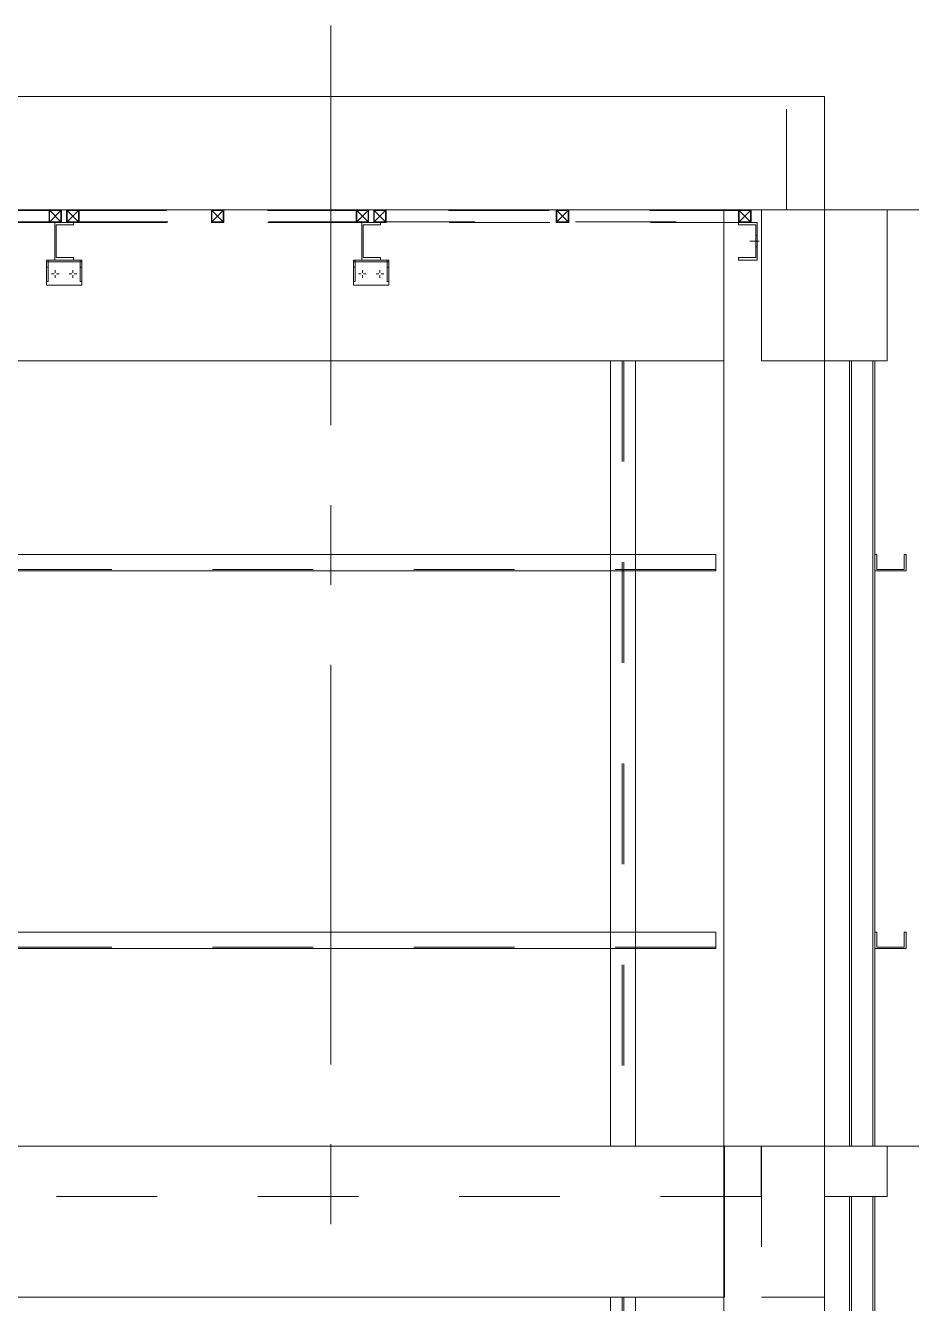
# Model space of a CAD drawing. Header units: millimetres. Extents: x 652937 to 1670132, y 1473552 to 2851037.
# Drawn here: x 663603.87 to 663607.39, y 1524464.42 to 1524469.5 of the extents above; entities that cross this region are included whole.
import ezdxf

# ---------------------------------------------------------------- set-up
doc = ezdxf.new("R2010")
doc.units = ezdxf.units.MM
doc.linetypes.add('XKITLINE00', pattern=[0])
doc.linetypes.add('XKITLINE02', pattern=[4, 2, -2])
for name, color, linetype, lineweight in [('Bolt', 7, 'Continuous', 0), ('Part', 7, 'Continuous', 0), ('S-GRID', 7, 'Continuous', 9)]:
    doc.layers.add(name, color=color, linetype=linetype, lineweight=lineweight)

# ---------------------------------------------------------------- blocks, each defined once
blk = doc.blocks.new('*A20101502')
at = {"layer": 'S-GRID', "color": 7, "linetype": 'XKITLINE00', "lineweight": 0}
for p, q in [((767.580443, 66.568115), (775.517943, 66.568115)), ((777.105443, 66.568115), (778.692943, 66.568115)), ((780.280443, 66.568115), (788.217943, 66.568115))]:
    blk.add_line(p, q, dxfattribs=at)
blk = doc.blocks.new('*A20111503')
at = {"layer": 'Part', "color": 7, "linetype": 'XKITLINE00', "lineweight": 0}
for p, q in [((781.139193, 66.568115), (753.552682, 66.568115)), ((781.139204, 66.568115), (781.139193, 66.568115)), ((781.139193, 63.568115), (781.139193, 66.568115)), ((781.139204, 63.568115), (753.552682, 63.568115))]:
    blk.add_line(p, q, dxfattribs=at)
at = {"layer": 'Part', "color": 7, "linetype": 'XKITLINE02', "lineweight": 0}
blk.add_line((781.139204, 63.568115), (781.139204, 66.568115), dxfattribs=at)
blk = doc.blocks.new('*A20131505')
at = {"layer": 'S-GRID', "color": 7, "linetype": 'XKITLINE00', "lineweight": 0}
for p, q in [((767.580443, 47.968115), (775.517943, 47.968115)), ((777.105443, 47.968115), (778.692943, 47.968115)), ((780.280443, 47.968115), (788.217943, 47.968115))]:
    blk.add_line(p, q, dxfattribs=at)
blk = doc.blocks.new('*A20501542')
at = {"layer": 'Part', "color": 7, "linetype": 'XKITLINE02', "lineweight": 0}
for p, q in [((739.709227, 47.968115), (781.884258, 47.968115)), ((781.884247, 47.968115), (781.884247, 46.968115)), ((781.884247, 46.968115), (739.709227, 46.968115)), ((781.884247, 46.968115), (781.884258, 46.968115))]:
    blk.add_line(p, q, dxfattribs=at)
blk = doc.blocks.new('*A20521544')
at = {"layer": 'Part', "color": 7, "linetype": 'XKITLINE02', "lineweight": 0}
for p, q in [((783.139215, 47.968115), (781.889203, 47.968115)), ((781.889203, 47.968115), (781.889203, 44.968115)), ((783.139203, 47.968115), (783.139203, 44.968115)), ((781.889203, 44.968115), (783.139215, 44.968115))]:
    blk.add_line(p, q, dxfattribs=at)
blk = doc.blocks.new('*A20541546')
at = {"layer": 'Part', "color": 7, "linetype": 'XKITLINE00', "lineweight": 0}
for p, q in [((783.139212, 47.968115), (783.139193, 47.968115)), ((783.139193, 47.968115), (784.389215, 47.968115)), ((783.139193, 46.968115), (783.139193, 47.968115)), ((784.389195, 47.968115), (784.389195, 46.968115)), ((784.389195, 46.968115), (783.139193, 46.968115)), ((784.389195, 46.968115), (784.389215, 46.968115))]:
    blk.add_line(p, q, dxfattribs=at)
blk = doc.blocks.new('*A20561548')
at = {"layer": 'Part', "color": 7, "linetype": 'XKITLINE00', "lineweight": 0}
for p, q in [((784.178505, 52.218115), (784.138505, 52.218115)), ((784.138505, 52.218115), (784.138505, 51.893115)), ((784.178505, 52.218115), (784.178619, 52.218115)), ((784.178505, 51.923115), (784.178505, 52.218115)), ((784.763505, 52.218115), (784.723505, 52.218115)), ((784.723505, 52.218115), (784.723505, 51.923115)), ((784.763505, 52.218115), (784.763619, 52.218115)), ((784.763505, 51.893115), (784.763505, 52.218115)), ((784.138505, 51.893115), (784.763505, 51.893115)), ((784.723505, 51.923115), (784.178505, 51.923115)), ((784.763505, 51.893115), (784.763619, 51.893115))]:
    blk.add_line(p, q, dxfattribs=at)
at = {"layer": 'Part', "color": 7, "linetype": 'XKITLINE02', "lineweight": 0}
for p, q in [((784.138505, 52.218115), (784.138619, 52.218115)), ((784.723505, 52.218115), (784.723619, 52.218115)), ((784.138505, 51.893115), (784.138619, 51.893115)), ((784.178505, 51.923115), (784.178619, 51.923115)), ((784.723505, 51.923115), (784.723619, 51.923115))]:
    blk.add_line(p, q, dxfattribs=at)
blk = doc.blocks.new('*A22311722')
at = {"layer": 'Part', "color": 7, "linetype": 'XKITLINE00', "lineweight": 0}
for p, q in [((783.139195, 68.818115), (753.552682, 68.818115)), ((783.139215, 68.818115), (783.139195, 68.818115)), ((783.139195, 66.568115), (783.139195, 68.818115)), ((783.139195, 66.568115), (781.139193, 66.568115)), ((783.139215, 66.568115), (783.139195, 66.568115))]:
    blk.add_line(p, q, dxfattribs=at)
at = {"layer": 'Part', "color": 7, "linetype": 'XKITLINE02', "lineweight": 0}
for p, q in [((782.389215, 68.818115), (782.3892, 68.818115)), ((782.3892, 66.568115), (782.3892, 68.818115)), ((781.139193, 66.568115), (724.339215, 66.568115)), ((782.389215, 66.568115), (782.3892, 66.568115))]:
    blk.add_line(p, q, dxfattribs=at)
blk = doc.blocks.new('*A22331724')
at = {"layer": 'S-GRID', "color": 7, "linetype": 'XKITLINE00', "lineweight": 0}
for p, q in [((773.334214, 62.291279), (773.334214, 70.228779)), ((773.334214, 59.116279), (773.334214, 60.703779)), ((773.334214, 49.591279), (773.334214, 57.528779)), ((773.334214, 46.416279), (773.334214, 48.003779))]:
    blk.add_line(p, q, dxfattribs=at)
blk = doc.blocks.new('*A22361727')
at = {"layer": 'Part', "color": 7, "linetype": 'XKITLINE00', "lineweight": 0}
for p, q in [((781.155237, 47.968115), (753.552682, 47.968115)), ((781.155229, 44.968115), (781.155229, 47.968115)), ((781.155237, 44.968115), (753.552682, 44.968115))]:
    blk.add_line(p, q, dxfattribs=at)
at = {"layer": 'Part', "color": 7, "linetype": 'XKITLINE02', "lineweight": 0}
for p in [(781.155229, 47.968115), (781.155237, 44.968115)]:
    blk.add_line(p, (781.155237, 47.968115), dxfattribs=at)
blk = doc.blocks.new('*A22441735')
at = {"layer": 'Part', "color": 7, "linetype": 'XKITLINE00', "lineweight": 0}
for p, q in [((781.139193, 31.468115), (781.139193, 47.968115)), ((783.139193, 47.968115), (781.139193, 47.968115)), ((783.139193, 31.468115), (783.139193, 47.968115)), ((783.139193, 47.968115), (783.139201, 47.968115)), ((783.139193, 31.468115), (781.139193, 31.468115)), ((783.139201, 31.468115), (783.139193, 31.468115))]:
    blk.add_line(p, q, dxfattribs=at)
at = {"layer": 'Part', "color": 7, "linetype": 'XKITLINE02', "lineweight": 0}
for p, q in [((781.139201, 31.468115), (781.139201, 47.968115)), ((783.139201, 47.968115), (783.139193, 47.968115)), ((783.139201, 31.468115), (783.139201, 47.968115)), ((783.139193, 31.468115), (783.139201, 31.468115))]:
    blk.add_line(p, q, dxfattribs=at)
blk = doc.blocks.new('*A25732064')
at = {"layer": 'Part', "color": 7, "linetype": 'XKITLINE00', "lineweight": 0}
for p, q in [((783.639177, 23.118115), (783.639177, 46.968115)), ((783.679177, 46.968115), (783.679177, 23.118115)), ((784.099177, 23.118115), (784.099177, 46.968115)), ((784.139177, 46.968115), (784.139177, 44.718115)), ((784.139177, 44.393115), (784.139177, 37.218115)), ((784.139177, 36.893115), (784.139177, 29.718115)), ((784.139177, 29.393115), (784.139177, 23.118115))]:
    blk.add_line(p, q, dxfattribs=at)
at = {"layer": 'Part', "color": 7, "linetype": 'XKITLINE02', "lineweight": 0}
for p, q in [((783.639181, 46.968115), (783.639177, 46.968115)), ((784.139181, 46.968115), (783.639177, 46.968115)), ((783.639181, 23.118115), (783.639181, 46.968115)), ((783.679179, 46.968115), (783.679179, 23.118115)), ((783.679181, 23.118115), (783.679181, 46.968115)), ((784.099179, 46.968115), (784.099179, 23.118115)), ((784.099181, 23.118115), (784.099181, 46.968115)), ((784.139181, 46.968115), (784.139181, 23.118115)), ((784.139177, 44.718115), (784.139177, 44.393115)), ((784.139177, 37.218115), (784.139177, 36.893115)), ((784.139177, 29.718115), (784.139177, 29.393115)), ((783.639181, 23.118115), (783.639177, 23.118115)), ((783.639177, 23.118115), (784.139181, 23.118115))]:
    blk.add_line(p, q, dxfattribs=at)
blk = doc.blocks.new('*A25742065')
at = {"layer": 'Part', "color": 7, "linetype": 'XKITLINE00', "lineweight": 0}
for p, q in [((778.889194, 44.968115), (778.889194, 44.718115)), ((779.389194, 44.968115), (779.389194, 44.718115)), ((778.889194, 44.393115), (778.889194, 37.218115)), ((779.389194, 44.393115), (779.389194, 37.218115)), ((778.889194, 36.893115), (778.889194, 31.468115)), ((779.389194, 36.893115), (779.389194, 31.468115))]:
    blk.add_line(p, q, dxfattribs=at)
at = {"layer": 'Part', "color": 7, "linetype": 'XKITLINE02', "lineweight": 0}
for p, q in [((779.389198, 44.968115), (778.889194, 44.968115)), ((778.889198, 44.968115), (778.889198, 31.468115)), ((779.124195, 44.968115), (779.124195, 31.468115)), ((779.124197, 44.968115), (779.124197, 31.468115)), ((779.154195, 44.968115), (779.154195, 31.468115)), ((779.154197, 44.968115), (779.154197, 31.468115)), ((779.389198, 31.468115), (779.389198, 44.968115)), ((778.889194, 44.718115), (778.889194, 44.393115)), ((779.389194, 44.718115), (779.389194, 44.393115)), ((778.889197, 31.468115), (778.889197, 44.423115)), ((779.389197, 31.468115), (779.389197, 44.423115)), ((778.889194, 37.218115), (778.889194, 36.893115)), ((779.389194, 37.218115), (779.389194, 36.893115)), ((779.389198, 31.468115), (778.889194, 31.468115))]:
    blk.add_line(p, q, dxfattribs=at)
blk = doc.blocks.new('*A25812072')
at = {"layer": 'Part', "color": 7, "linetype": 'XKITLINE02', "lineweight": 0}
for p, q in [((761.979206, 59.393115), (761.979206, 59.718115)), ((761.979226, 59.718115), (761.979206, 59.718115)), ((761.979208, 59.423115), (761.979208, 59.718115)), ((761.979226, 59.423115), (761.979226, 59.718115)), ((780.979199, 59.393115), (780.979199, 59.718115)), ((780.979199, 59.718115), (780.979201, 59.718115)), ((780.979201, 59.718115), (780.979201, 59.423115)), ((780.979219, 59.423115), (780.979219, 59.718115)), ((780.979219, 59.423115), (761.979208, 59.423115)), ((780.979201, 59.423115), (780.979219, 59.423115))]:
    blk.add_line(p, q, dxfattribs=at)
at = {"layer": 'Part', "color": 7, "linetype": 'XKITLINE00', "lineweight": 0}
for p, q in [((780.97922, 59.718115), (761.979226, 59.718115)), ((761.979227, 59.718115), (761.979227, 59.393115)), ((780.979219, 59.718115), (780.97922, 59.718115)), ((780.97922, 59.718115), (780.97922, 59.393115)), ((780.97922, 59.393115), (761.979206, 59.393115)), ((780.97922, 59.393115), (780.979199, 59.393115))]:
    blk.add_line(p, q, dxfattribs=at)
blk = doc.blocks.new('*A25822073')
at = {"layer": 'Part', "color": 7, "linetype": 'XKITLINE02', "lineweight": 0}
for p, q in [((774.084076, 66.568115), (768.084076, 66.568115)), ((768.084076, 66.318115), (768.084076, 66.568115)), ((768.096576, 66.555615), (768.096576, 66.330615)), ((774.071576, 66.555615), (768.096576, 66.555615)), ((768.321577, 66.330615), (768.321577, 66.555615)), ((768.334077, 66.318115), (768.334077, 66.568115)), ((773.834077, 66.318115), (773.834077, 66.568115)), ((773.846577, 66.555615), (773.846577, 66.330615)), ((774.071576, 66.330615), (774.071576, 66.555615)), ((774.084076, 66.318115), (774.084076, 66.568115)), ((774.084076, 66.318115), (768.084076, 66.318115)), ((768.096576, 66.330615), (774.071576, 66.330615))]:
    blk.add_line(p, q, dxfattribs=at)
blk = doc.blocks.new('*A25832074')
at = {"layer": 'Part', "color": 7, "linetype": 'XKITLINE02', "lineweight": 0}
for p, q in [((774.484114, 65.568115), (774.454111, 65.568115)), ((774.454111, 65.143115), (774.454111, 65.568115)), ((774.454114, 65.568115), (774.454114, 65.428115)), ((774.484111, 65.568115), (774.484111, 65.143115)), ((774.484114, 65.568115), (774.484111, 65.568115)), ((774.484114, 65.428115), (774.484114, 65.568115)), ((774.454114, 65.428115), (774.454112, 65.143115)), ((774.484114, 65.428115), (774.454114, 65.428115)), ((774.484112, 65.143115), (774.484114, 65.428115)), ((774.484112, 65.143115), (774.454111, 65.143115)), ((774.484111, 65.143115), (774.484112, 65.143115))]:
    blk.add_line(p, q, dxfattribs=at)
blk = doc.blocks.new('*A25842075')
at = {"layer": 'Bolt', "color": 7, "linetype": 'XKITLINE00', "lineweight": 0}
for p, q in [((773.884111, 65.293115), (773.934061, 65.293115)), ((773.959111, 65.368115), (773.959111, 65.318165)), ((773.959111, 65.218115), (773.959111, 65.268065)), ((774.034111, 65.293115), (773.984161, 65.293115)), ((774.234111, 65.293115), (774.284061, 65.293115)), ((774.309111, 65.368115), (774.309111, 65.318165)), ((774.309111, 65.218115), (774.309111, 65.268065)), ((774.384111, 65.293115), (774.334161, 65.293115))]:
    blk.add_line(p, q, dxfattribs=at)
blk = doc.blocks.new('*A25852076')
at = {"layer": 'Part', "color": 7, "linetype": 'XKITLINE02', "lineweight": 0}
for p, q in [((781.684076, 66.568115), (774.184076, 66.568115)), ((774.184076, 66.318115), (774.184076, 66.568115)), ((774.196576, 66.555615), (774.196576, 66.330615)), ((781.671576, 66.555615), (774.196576, 66.555615)), ((774.421577, 66.330615), (774.421577, 66.555615)), ((774.434077, 66.318115), (774.434077, 66.568115)), ((781.434077, 66.318115), (781.434077, 66.568115)), ((781.446577, 66.555615), (781.446577, 66.330615)), ((781.671576, 66.330615), (781.671576, 66.555615)), ((781.684076, 66.318115), (781.684076, 66.568115)), ((781.684076, 66.318115), (774.184076, 66.318115)), ((774.196576, 66.330615), (781.671576, 66.330615))]:
    blk.add_line(p, q, dxfattribs=at)
blk = doc.blocks.new('*A25872078')
at = {"layer": 'Part', "color": 7, "linetype": 'XKITLINE02', "lineweight": 0}
for p, q in [((767.984076, 66.568115), (761.984076, 66.568115)), ((761.984076, 66.318115), (761.984076, 66.568115)), ((761.996576, 66.555615), (761.996576, 66.330615)), ((767.971576, 66.555615), (761.996576, 66.555615)), ((762.221577, 66.330615), (762.221577, 66.555615)), ((762.234077, 66.318115), (762.234077, 66.568115)), ((767.734077, 66.318115), (767.734077, 66.568115)), ((767.746577, 66.555615), (767.746577, 66.330615)), ((767.971576, 66.330615), (767.971576, 66.555615)), ((767.984076, 66.318115), (767.984076, 66.568115)), ((767.984076, 66.318115), (761.984076, 66.318115)), ((761.996576, 66.330615), (767.971576, 66.330615))]:
    blk.add_line(p, q, dxfattribs=at)
blk = doc.blocks.new('*A25982089')
at = {"layer": 'Part', "color": 7, "linetype": 'XKITLINE02', "lineweight": 0}
for p, q in [((774.3216, 66.318115), (773.94659, 66.318115)), ((773.94659, 66.318115), (773.94659, 65.568115)), ((773.97659, 65.618115), (773.97659, 66.268115)), ((773.97659, 66.268115), (774.3216, 66.268115)), ((774.32159, 66.268115), (774.32159, 66.318115)), ((774.3216, 65.568115), (773.94659, 65.568115)), ((774.3216, 65.618115), (773.97659, 65.618115)), ((774.32159, 65.568115), (774.32159, 65.618115))]:
    blk.add_line(p, q, dxfattribs=at)
blk = doc.blocks.new('*A25992090')
at = {"layer": 'Part', "color": 7, "linetype": 'XKITLINE02', "lineweight": 0}
for p, q in [((768.2216, 66.318115), (767.84659, 66.318115)), ((767.84659, 66.318115), (767.84659, 65.568115)), ((767.87659, 65.618115), (767.87659, 66.268115)), ((767.87659, 66.268115), (768.2216, 66.268115)), ((768.22159, 66.268115), (768.22159, 66.318115)), ((768.2216, 65.568115), (767.84659, 65.568115)), ((768.2216, 65.618115), (767.87659, 65.618115)), ((768.22159, 65.568115), (768.22159, 65.618115))]:
    blk.add_line(p, q, dxfattribs=at)
blk = doc.blocks.new('*A26012092')
at = {"layer": 'Part', "color": 7, "linetype": 'XKITLINE00', "lineweight": 0}
for p, q in [((784.389316, 66.568115), (781.889301, 66.568115)), ((781.889301, 66.568115), (781.889301, 63.568115)), ((784.389301, 63.568115), (784.389301, 66.568115)), ((784.389316, 63.568115), (781.889301, 63.568115))]:
    blk.add_line(p, q, dxfattribs=at)
blk = doc.blocks.new('*A26032094')
at = {"layer": 'Part', "color": 7, "linetype": 'XKITLINE02', "lineweight": 0}
for p, q in [((781.434086, 66.568115), (781.434077, 66.568115)), ((781.684086, 66.568115), (781.434077, 66.568115)), ((781.434077, 66.568115), (781.434077, 66.318115)), ((781.446586, 66.555615), (781.446577, 66.555615)), ((781.446577, 66.330615), (781.446577, 66.555615)), ((781.446577, 66.555615), (781.671576, 66.555615)), ((781.446586, 66.330615), (781.671586, 66.555615)), ((781.446586, 66.555615), (781.671586, 66.330615)), ((781.671586, 66.555615), (781.671576, 66.555615)), ((781.671576, 66.555615), (781.671576, 66.330615)), ((781.684076, 66.568115), (781.684076, 66.318115)), ((781.434077, 66.318115), (781.684086, 66.318115)), ((781.446586, 66.330615), (781.446577, 66.330615)), ((781.671576, 66.330615), (781.446577, 66.330615)), ((781.671586, 66.330615), (781.671576, 66.330615))]:
    blk.add_line(p, q, dxfattribs=at)
blk = doc.blocks.new('*A26042095')
at = {"layer": 'Part', "color": 7, "linetype": 'XKITLINE02', "lineweight": 0}
for p, q in [((774.184086, 66.568115), (774.184076, 66.568115)), ((774.434086, 66.568115), (774.184076, 66.568115)), ((774.184076, 66.568115), (774.184076, 66.318115)), ((774.196586, 66.555615), (774.196576, 66.555615)), ((774.196576, 66.330615), (774.196576, 66.555615)), ((774.196576, 66.555615), (774.421577, 66.555615)), ((774.196586, 66.330615), (774.421586, 66.555615)), ((774.196586, 66.555615), (774.421586, 66.330615)), ((774.421586, 66.555615), (774.421577, 66.555615)), ((774.421577, 66.555615), (774.421577, 66.330615)), ((774.434077, 66.568115), (774.434077, 66.318115)), ((774.184076, 66.318115), (774.434086, 66.318115)), ((774.196586, 66.330615), (774.196576, 66.330615)), ((774.421577, 66.330615), (774.196576, 66.330615)), ((774.421586, 66.330615), (774.421577, 66.330615))]:
    blk.add_line(p, q, dxfattribs=at)
blk = doc.blocks.new('*A26052096')
at = {"layer": 'Part', "color": 7, "linetype": 'XKITLINE02', "lineweight": 0}
for p, q in [((777.809086, 66.568115), (777.809077, 66.568115)), ((778.059086, 66.568115), (777.809077, 66.568115)), ((777.809077, 66.568115), (777.809077, 66.318115)), ((778.046577, 66.330615), (777.821577, 66.555615)), ((777.821577, 66.330615), (778.046577, 66.555615)), ((777.821586, 66.555615), (777.821577, 66.555615)), ((777.821577, 66.330615), (777.821577, 66.555615)), ((777.821577, 66.555615), (778.046577, 66.555615)), ((777.821586, 66.330615), (778.046586, 66.555615)), ((777.821586, 66.555615), (778.046586, 66.330615)), ((778.046586, 66.555615), (778.046577, 66.555615)), ((778.046577, 66.555615), (778.046577, 66.330615)), ((778.059077, 66.568115), (778.059077, 66.318115)), ((777.809077, 66.318115), (778.059086, 66.318115)), ((777.821586, 66.330615), (777.821577, 66.330615)), ((778.046577, 66.330615), (777.821577, 66.330615)), ((778.046586, 66.330615), (778.046577, 66.330615))]:
    blk.add_line(p, q, dxfattribs=at)
blk = doc.blocks.new('*A26062097')
at = {"layer": 'Part', "color": 7, "linetype": 'XKITLINE02', "lineweight": 0}
for p, q in [((770.959086, 66.568115), (770.959077, 66.568115)), ((771.209086, 66.568115), (770.959077, 66.568115)), ((770.959077, 66.568115), (770.959077, 66.318115)), ((771.196577, 66.330615), (770.971577, 66.555615)), ((770.971577, 66.330615), (771.196577, 66.555615)), ((770.971586, 66.555615), (770.971577, 66.555615)), ((770.971577, 66.330615), (770.971577, 66.555615)), ((770.971577, 66.555615), (771.196577, 66.555615)), ((770.971586, 66.330615), (771.196586, 66.555615)), ((770.971586, 66.555615), (771.196586, 66.330615)), ((771.196586, 66.555615), (771.196577, 66.555615)), ((771.196577, 66.555615), (771.196577, 66.330615)), ((771.209077, 66.568115), (771.209077, 66.318115)), ((770.959077, 66.318115), (771.209086, 66.318115)), ((770.971586, 66.330615), (770.971577, 66.330615)), ((771.196577, 66.330615), (770.971577, 66.330615)), ((771.196586, 66.330615), (771.196577, 66.330615))]:
    blk.add_line(p, q, dxfattribs=at)
blk = doc.blocks.new('*A26072098')
at = {"layer": 'Part', "color": 7, "linetype": 'XKITLINE02', "lineweight": 0}
for p, q in [((768.084086, 66.568115), (768.084076, 66.568115)), ((768.334086, 66.568115), (768.084076, 66.568115)), ((768.084076, 66.568115), (768.084076, 66.318115)), ((768.096586, 66.555615), (768.096576, 66.555615)), ((768.096576, 66.330615), (768.096576, 66.555615)), ((768.096576, 66.555615), (768.321577, 66.555615)), ((768.096586, 66.330615), (768.321586, 66.555615)), ((768.096586, 66.555615), (768.321586, 66.330615)), ((768.321586, 66.555615), (768.321577, 66.555615)), ((768.321577, 66.555615), (768.321577, 66.330615)), ((768.334077, 66.568115), (768.334077, 66.318115)), ((768.084076, 66.318115), (768.334086, 66.318115)), ((768.096586, 66.330615), (768.096576, 66.330615)), ((768.321577, 66.330615), (768.096576, 66.330615)), ((768.321586, 66.330615), (768.321577, 66.330615))]:
    blk.add_line(p, q, dxfattribs=at)
blk = doc.blocks.new('*A26082099')
at = {"layer": 'Part', "color": 7, "linetype": 'XKITLINE02', "lineweight": 0}
for p, q in [((773.834086, 66.568115), (773.834077, 66.568115)), ((774.084086, 66.568115), (773.834077, 66.568115)), ((773.834077, 66.568115), (773.834077, 66.318115)), ((773.846586, 66.555615), (773.846577, 66.555615)), ((773.846577, 66.330615), (773.846577, 66.555615)), ((773.846577, 66.555615), (774.071576, 66.555615)), ((773.846586, 66.330615), (774.071586, 66.555615)), ((773.846586, 66.555615), (774.071586, 66.330615)), ((774.071586, 66.555615), (774.071576, 66.555615)), ((774.071576, 66.555615), (774.071576, 66.330615)), ((774.084076, 66.568115), (774.084076, 66.318115)), ((773.834077, 66.318115), (774.084086, 66.318115)), ((773.846586, 66.330615), (773.846577, 66.330615)), ((774.071576, 66.330615), (773.846577, 66.330615)), ((774.071586, 66.330615), (774.071576, 66.330615))]:
    blk.add_line(p, q, dxfattribs=at)
blk = doc.blocks.new('*A26092100')
at = {"layer": 'Part', "color": 7, "linetype": 'XKITLINE02', "lineweight": 0}
for p, q in [((767.734086, 66.568115), (767.734077, 66.568115)), ((767.984086, 66.568115), (767.734077, 66.568115)), ((767.734077, 66.568115), (767.734077, 66.318115)), ((767.746586, 66.555615), (767.746577, 66.555615)), ((767.746577, 66.330615), (767.746577, 66.555615)), ((767.746577, 66.555615), (767.971576, 66.555615)), ((767.746586, 66.330615), (767.971586, 66.555615)), ((767.746586, 66.555615), (767.971586, 66.330615)), ((767.971586, 66.555615), (767.971576, 66.555615)), ((767.971576, 66.555615), (767.971576, 66.330615)), ((767.984076, 66.568115), (767.984076, 66.318115)), ((767.734077, 66.318115), (767.984086, 66.318115)), ((767.746586, 66.330615), (767.746577, 66.330615)), ((767.971576, 66.330615), (767.746577, 66.330615)), ((767.971586, 66.330615), (767.971576, 66.330615))]:
    blk.add_line(p, q, dxfattribs=at)
blk = doc.blocks.new('*A26102101')
at = {"layer": 'Bolt', "color": 7, "linetype": 'XKITLINE02', "lineweight": 0}
for p, q in [((781.806784, 66.055615), (781.776784, 66.055615)), ((781.846384, 65.943115), (781.656784, 65.943115)), ((781.806783, 65.830615), (781.776783, 65.830615))]:
    blk.add_line(p, q, dxfattribs=at)
blk = doc.blocks.new('*A26112102')
at = {"layer": 'Part', "color": 7, "linetype": 'XKITLINE02', "lineweight": 0}
for p, q in [((781.806785, 66.318115), (781.431775, 66.318115)), ((781.431775, 66.318115), (781.431775, 66.268115)), ((781.431775, 66.268115), (781.776785, 66.268115)), ((781.776775, 65.618115), (781.776775, 66.268115)), ((781.806775, 66.318115), (781.806775, 65.568115)), ((781.776785, 65.618115), (781.431775, 65.618115)), ((781.431775, 65.618115), (781.431775, 65.568115)), ((781.431775, 65.568115), (781.806785, 65.568115))]:
    blk.add_line(p, q, dxfattribs=at)
blk = doc.blocks.new('*A26122103')
at = {"layer": 'Part', "color": 7, "linetype": 'XKITLINE00', "lineweight": 0}
for p, q in [((784.178505, 59.718115), (784.138505, 59.718115)), ((784.138505, 59.718115), (784.138505, 59.393115)), ((784.178505, 59.718115), (784.178619, 59.718115)), ((784.178505, 59.423115), (784.178505, 59.718115)), ((784.763505, 59.718115), (784.723505, 59.718115)), ((784.723505, 59.718115), (784.723505, 59.423115)), ((784.763505, 59.718115), (784.763619, 59.718115)), ((784.763505, 59.393115), (784.763505, 59.718115)), ((784.723505, 59.423115), (784.178505, 59.423115)), ((784.138505, 59.393115), (784.763505, 59.393115)), ((784.763505, 59.393115), (784.763619, 59.393115))]:
    blk.add_line(p, q, dxfattribs=at)
at = {"layer": 'Part', "color": 7, "linetype": 'XKITLINE02', "lineweight": 0}
for p, q in [((784.138505, 59.718115), (784.138619, 59.718115)), ((784.723505, 59.718115), (784.723619, 59.718115)), ((784.178505, 59.423115), (784.178619, 59.423115)), ((784.723505, 59.423115), (784.723619, 59.423115)), ((784.138505, 59.393115), (784.138619, 59.393115))]:
    blk.add_line(p, q, dxfattribs=at)
blk = doc.blocks.new('*A26212112')
at = {"layer": 'Part', "color": 7, "linetype": 'XKITLINE00', "lineweight": 0}
for p, q in [((783.139193, 66.568115), (781.139193, 66.568115)), ((783.139201, 66.568115), (783.139193, 66.568115)), ((783.139193, 66.568115), (783.139193, 47.968115)), ((781.139193, 63.568115), (781.139193, 47.968115)), ((783.139193, 47.968115), (781.139193, 47.968115)), ((783.139201, 47.968115), (783.139193, 47.968115))]:
    blk.add_line(p, q, dxfattribs=at)
at = {"layer": 'Part', "color": 7, "linetype": 'XKITLINE02', "lineweight": 0}
for p, q in [((781.139193, 66.568115), (781.139193, 63.568115)), ((781.139201, 47.968115), (781.139201, 66.568115)), ((783.139201, 47.968115), (783.139201, 66.568115)), ((783.139201, 66.568115), (783.139201, 66.568115))]:
    blk.add_line(p, q, dxfattribs=at)
blk = doc.blocks.new('*A26222113')
at = {"layer": 'Part', "color": 7, "linetype": 'XKITLINE02', "lineweight": 0}
for p, q in [((761.979206, 51.893115), (761.979206, 52.218115)), ((761.979226, 52.218115), (761.979206, 52.218115)), ((761.979208, 51.923115), (761.979208, 52.218115)), ((761.979226, 51.923115), (761.979226, 52.218115)), ((780.979199, 51.893115), (780.979199, 52.218115)), ((780.979199, 52.218115), (780.979201, 52.218115)), ((780.979201, 52.218115), (780.979201, 51.923115)), ((780.979219, 51.923115), (780.979219, 52.218115)), ((780.979219, 51.923115), (761.979208, 51.923115)), ((780.979201, 51.923115), (780.979219, 51.923115))]:
    blk.add_line(p, q, dxfattribs=at)
at = {"layer": 'Part', "color": 7, "linetype": 'XKITLINE00', "lineweight": 0}
for p, q in [((780.97922, 52.218115), (761.979226, 52.218115)), ((761.979227, 52.218115), (761.979227, 51.893115)), ((780.979219, 52.218115), (780.97922, 52.218115)), ((780.97922, 52.218115), (780.97922, 51.893115)), ((780.97922, 51.893115), (761.979206, 51.893115)), ((780.97922, 51.893115), (780.979199, 51.893115))]:
    blk.add_line(p, q, dxfattribs=at)
blk = doc.blocks.new('*A26232114')
at = {"layer": 'Part', "color": 7, "linetype": 'XKITLINE00', "lineweight": 0}
for p, q in [((778.889194, 63.568115), (778.889194, 59.718115)), ((779.389194, 63.568115), (779.389194, 59.718115)), ((778.889194, 59.393115), (778.889194, 52.218115)), ((779.389194, 59.393115), (779.389194, 52.218115)), ((778.889194, 51.893115), (778.889194, 47.968115)), ((779.389194, 51.893115), (779.389194, 47.968115))]:
    blk.add_line(p, q, dxfattribs=at)
at = {"layer": 'Part', "color": 7, "linetype": 'XKITLINE02', "lineweight": 0}
for p, q in [((779.389198, 63.568115), (778.889194, 63.568115)), ((778.889198, 63.568115), (778.889198, 47.968115)), ((779.124195, 63.568115), (779.124195, 47.968115)), ((779.124197, 63.568115), (779.124197, 47.968115)), ((779.154195, 63.568115), (779.154195, 47.968115)), ((779.154197, 63.568115), (779.154197, 47.968115)), ((779.389198, 47.968115), (779.389198, 63.568115)), ((778.889194, 59.718115), (778.889194, 59.393115)), ((779.389194, 59.718115), (779.389194, 59.393115)), ((778.889195, 52.218115), (778.889194, 51.893115)), ((778.889197, 47.968115), (778.889197, 52.218115)), ((779.389194, 52.218115), (779.389194, 51.893115)), ((779.389197, 47.968115), (779.389197, 52.218115)), ((779.389198, 47.968115), (778.889194, 47.968115))]:
    blk.add_line(p, q, dxfattribs=at)
blk = doc.blocks.new('*A26242115')
at = {"layer": 'Part', "color": 7, "linetype": 'XKITLINE00', "lineweight": 0}
for p, q in [((783.639177, 47.968115), (783.639177, 63.568115)), ((783.679177, 63.568115), (783.679177, 47.968115)), ((784.099177, 47.968115), (784.099177, 63.568115)), ((784.139177, 63.568115), (784.139177, 59.718115)), ((784.139177, 59.393115), (784.139177, 52.218115)), ((784.139177, 51.893115), (784.139177, 47.968115))]:
    blk.add_line(p, q, dxfattribs=at)
at = {"layer": 'Part', "color": 7, "linetype": 'XKITLINE02', "lineweight": 0}
for p, q in [((783.639181, 63.568115), (783.639177, 63.568115)), ((784.139181, 63.568115), (783.639177, 63.568115)), ((783.639181, 47.968115), (783.639181, 63.568115)), ((783.679179, 47.968115), (783.679179, 63.568115)), ((783.679179, 47.968115), (783.679179, 63.568115)), ((783.679181, 47.968115), (783.679181, 63.568115)), ((784.099179, 47.968115), (784.099179, 63.568115)), ((784.099179, 47.968115), (784.099179, 63.568115)), ((784.099181, 47.968115), (784.099181, 63.568115)), ((784.139181, 63.568115), (784.139181, 47.968115)), ((784.139177, 59.718115), (784.139177, 59.393115)), ((784.139177, 52.218115), (784.139177, 51.893115)), ((783.639181, 47.968115), (783.639177, 47.968115)), ((783.639177, 47.968115), (784.139181, 47.968115))]:
    blk.add_line(p, q, dxfattribs=at)
blk = doc.blocks.new('*A26322123')
at = {"layer": 'Part', "color": 7, "linetype": 'XKITLINE02', "lineweight": 0}
for p, q in [((768.384114, 65.568115), (767.684111, 65.568115)), ((767.684111, 65.068115), (767.684111, 65.568115)), ((768.384114, 65.533115), (767.684111, 65.533115)), ((767.684111, 65.533115), (767.684111, 65.068115)), ((767.684114, 65.568115), (767.684114, 65.533115)), ((768.384111, 65.568115), (768.384111, 65.068115)), ((768.384114, 65.568115), (768.384111, 65.568115)), ((768.384111, 65.068115), (768.384111, 65.533115)), ((768.384111, 65.533115), (768.384114, 65.533115)), ((768.384114, 65.533115), (768.384114, 65.568115)), ((768.384111, 65.068115), (767.684111, 65.068115))]:
    blk.add_line(p, q, dxfattribs=at)
blk = doc.blocks.new('*A26332124')
at = {"layer": 'Part', "color": 7, "linetype": 'XKITLINE02', "lineweight": 0}
for p, q in [((767.714114, 65.568115), (767.684111, 65.568115)), ((767.684111, 65.143115), (767.684111, 65.568115)), ((767.684114, 65.568115), (767.684114, 65.428115)), ((767.714111, 65.568115), (767.714111, 65.143115)), ((767.714114, 65.568115), (767.714111, 65.568115)), ((767.714114, 65.428115), (767.714114, 65.568115)), ((767.684114, 65.428115), (767.684112, 65.143115)), ((767.714114, 65.428115), (767.684114, 65.428115)), ((767.714112, 65.143115), (767.714114, 65.428115)), ((767.714112, 65.143115), (767.684111, 65.143115)), ((767.714111, 65.143115), (767.714112, 65.143115))]:
    blk.add_line(p, q, dxfattribs=at)
blk = doc.blocks.new('*A26342125')
at = {"layer": 'Part', "color": 7, "linetype": 'XKITLINE02', "lineweight": 0}
for p, q in [((768.384114, 65.568115), (768.354111, 65.568115)), ((768.354111, 65.143115), (768.354111, 65.568115)), ((768.354114, 65.568115), (768.354114, 65.428115)), ((768.384111, 65.568115), (768.384111, 65.143115)), ((768.384114, 65.568115), (768.384111, 65.568115)), ((768.384114, 65.428115), (768.384114, 65.568115)), ((768.354114, 65.428115), (768.354112, 65.143115)), ((768.384114, 65.428115), (768.354114, 65.428115)), ((768.384112, 65.143115), (768.384114, 65.428115)), ((768.384112, 65.143115), (768.354111, 65.143115)), ((768.384111, 65.143115), (768.384112, 65.143115))]:
    blk.add_line(p, q, dxfattribs=at)
blk = doc.blocks.new('*A26352126')
at = {"layer": 'Bolt', "color": 7, "linetype": 'XKITLINE00', "lineweight": 0}
for p, q in [((767.784111, 65.293115), (767.834061, 65.293115)), ((767.859111, 65.368115), (767.859111, 65.318165)), ((767.859111, 65.218115), (767.859111, 65.268065)), ((767.934111, 65.293115), (767.884161, 65.293115)), ((768.134111, 65.293115), (768.184061, 65.293115)), ((768.209111, 65.368115), (768.209111, 65.318165)), ((768.209111, 65.218115), (768.209111, 65.268065)), ((768.284111, 65.293115), (768.234161, 65.293115))]:
    blk.add_line(p, q, dxfattribs=at)
blk = doc.blocks.new('*A26362127')
at = {"layer": 'Part', "color": 7, "linetype": 'XKITLINE02', "lineweight": 0}
for p, q in [((774.484114, 65.568115), (773.784111, 65.568115)), ((773.784111, 65.068115), (773.784111, 65.568115)), ((774.484114, 65.533115), (773.784111, 65.533115)), ((773.784111, 65.533115), (773.784111, 65.068115)), ((773.784114, 65.568115), (773.784114, 65.533115)), ((774.484111, 65.568115), (774.484111, 65.068115)), ((774.484114, 65.568115), (774.484111, 65.568115)), ((774.484111, 65.068115), (774.484111, 65.533115)), ((774.484111, 65.533115), (774.484114, 65.533115)), ((774.484114, 65.533115), (774.484114, 65.568115)), ((774.484111, 65.068115), (773.784111, 65.068115))]:
    blk.add_line(p, q, dxfattribs=at)
blk = doc.blocks.new('*A26372128')
at = {"layer": 'Part', "color": 7, "linetype": 'XKITLINE02', "lineweight": 0}
for p, q in [((773.814114, 65.568115), (773.784111, 65.568115)), ((773.784111, 65.143115), (773.784111, 65.568115)), ((773.784114, 65.568115), (773.784114, 65.428115)), ((773.814111, 65.568115), (773.814111, 65.143115)), ((773.814114, 65.568115), (773.814111, 65.568115)), ((773.814114, 65.428115), (773.814114, 65.568115)), ((773.784114, 65.428115), (773.784112, 65.143115)), ((773.814114, 65.428115), (773.784114, 65.428115)), ((773.814112, 65.143115), (773.814114, 65.428115)), ((773.814112, 65.143115), (773.784111, 65.143115)), ((773.814111, 65.143115), (773.814112, 65.143115))]:
    blk.add_line(p, q, dxfattribs=at)
blk = doc.blocks.new('si11')
at = {"color": 7, "lineweight": 0, "xscale": 200, "yscale": 200, "zscale": 200}
for name in ['*A22331724', '*A22311722', '*A20101502', '*A20111503', '*A25872078', '*A26092100', '*A25822073', '*A26072098', '*A26062097', '*A26082099', '*A25852076', '*A26042095', '*A26052096', '*A26212112', '*A26032094', '*A26012092', '*A25992090', '*A25982089', '*A26112102', '*A26102101', '*A26322123', '*A26332124', '*A26342125', '*A26362127', '*A26372128', '*A25832074', '*A26352126', '*A25842075', '*A26232114', '*A26242115', '*A25812072', '*A26122103', '*A26222113', '*A20561548', '*A20131505', '*A22361727', '*A20501542', '*A22441735', '*A20521544', '*A20541546', '*A25732064', '*A25742065']:
    blk.add_blockref(name, (-125633.2, 57033.4), dxfattribs=at)

msp = doc.modelspace()

# ---------------------------------------------------------------- block references
at = {"color": 7, "xscale": 0.001, "yscale": 0.001, "zscale": 0.001}
msp.add_blockref('si11', (663576.0456, 1524398.4161), dxfattribs=at)

doc.saveas('drawing.dxf')
